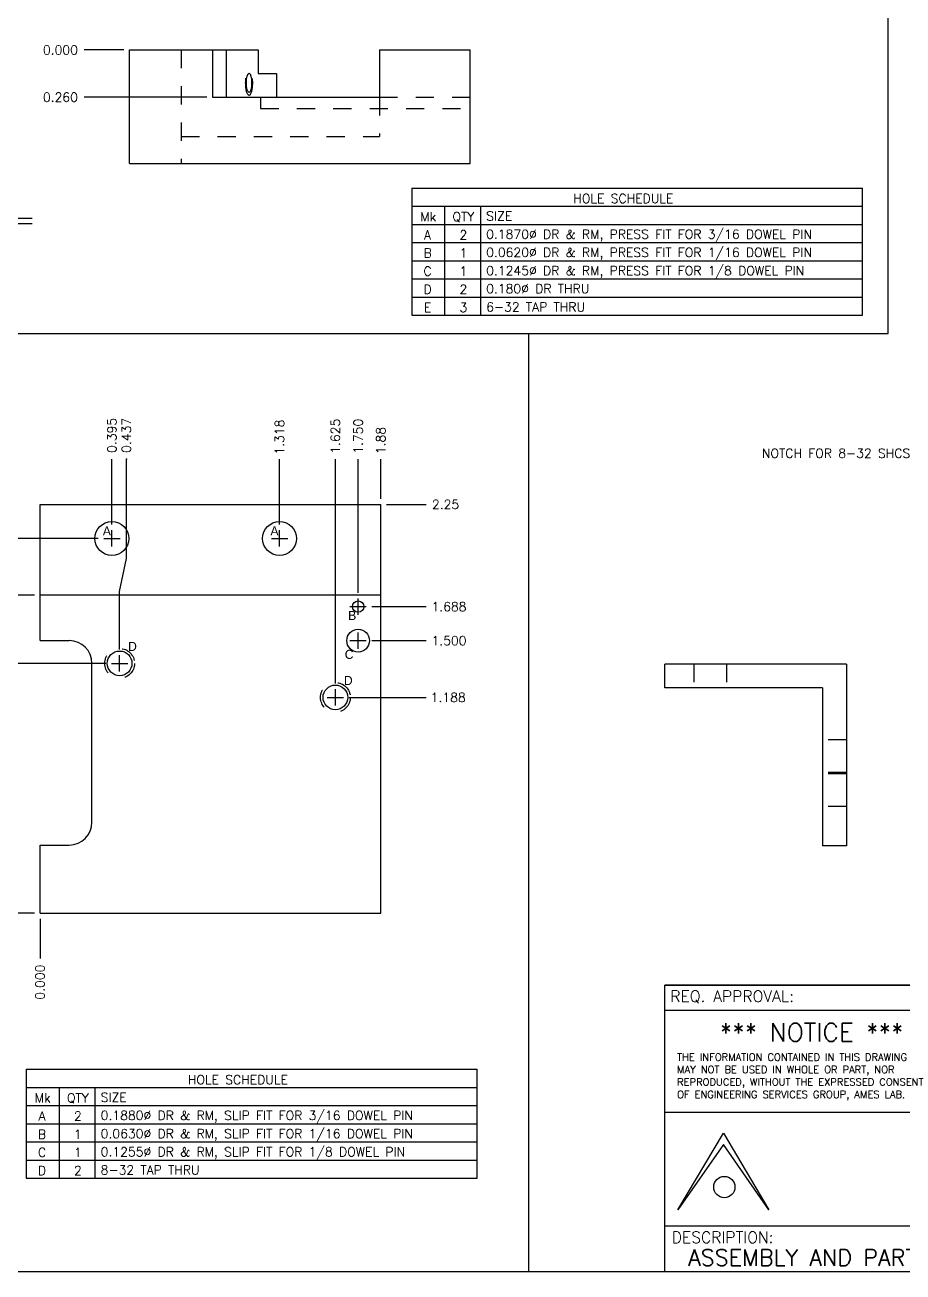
# Model space of a CAD drawing. Extents: x 0 to 22, y 0 to 17.6.
# Drawn here: x 8.39 to 13.22, y 0 to 6.86 of the extents above; entities that cross this region are included whole.
import ezdxf
from ezdxf.enums import TextEntityAlignment as Align

# ---------------------------------------------------------------- set-up
doc = ezdxf.new("R2010")
doc.units = 0
doc.header["$LTSCALE"] = 0.5
doc.header["$MEASUREMENT"] = 0
doc.linetypes.add('HIDDEN2', pattern=[0.1875, 0.125, -0.0625])
doc.layers.get('0').update_dxf_attribs({"linetype": 'CONTINUOUS'})
doc.layers.get('DEFPOINTS').update_dxf_attribs({"linetype": 'CONTINUOUS'})
for name, color, linetype in [('BORDER', 5, 'CONTINUOUS'), ('CASING', 193, 'CONTINUOUS'), ('DIM', 1, 'CONTINUOUS'), ('NFHIDDEN', 6, 'HIDDEN2'), ('OBJECT', 3, 'CONTINUOUS'), ('TEXT', 1, 'CONTINUOUS')]:
    doc.layers.add(name, color=color, linetype=linetype)
doc.styles.add('ADESK_C$1$ADESK_C$0$ADESK1', font='romans')
doc.styles.add('ADESK_C$1$ADESK_C$0$SIZE', font='romand')
doc.styles.add('BORDERTEXTM', font='romans', dxfattribs={"height": 0.125})
doc.styles.add('ROMANS', font='romans')
doc.styles.add('SIMPLEX', font='SIMPLEX')
doc.styles.add('TITLE', font='italic')
doc.dimstyles.new('ESGMECH', dxfattribs={"dimtxt": 0.1, "dimasz": 0.18, "dimexe": 0.18, "dimexo": 0.0625, "dimgap": 0.06, "dimtad": 0, "dimtih": 1, "dimtoh": 1, "dimdec": 3, "dimzin": 0, "dimdsep": 46, "dimtxsty": 'SIMPLEX', "dimcen": 0.09, "dimclrd": 1, "dimclre": 1, "dimclrt": 1, "dimadec": 0, "dimazin": 0, "dimtfac": 1, "dimtdec": 4, "dimtofl": 0, "dimtmove": 0, "dimatfit": 3, "dimfxl": 1, "dimtolj": 1, "dimtzin": 0, "dimarcsym": 0})
doc.dimstyles.new('ESGMECH$4', dxfattribs={"dimtxt": 0.1, "dimasz": 0.18, "dimexe": 0.18, "dimexo": 0.0625, "dimgap": 0.06, "dimtad": 0, "dimtih": 1, "dimtoh": 1, "dimdec": 3, "dimzin": 0, "dimdsep": 46, "dimtxsty": 'SIMPLEX', "dimcen": 0.09, "dimclrd": 1, "dimclre": 1, "dimclrt": 1, "dimadec": 0, "dimazin": 0, "dimtfac": 1, "dimtdec": 4, "dimtofl": 0, "dimtmove": 0, "dimatfit": 0, "dimfxl": 1, "dimtolj": 1, "dimtzin": 0, "dimarcsym": 0})

# ---------------------------------------------------------------- blocks, each defined once
blk = doc.blocks.new('P-TITLE')
at = {"layer": 'OBJECT'}
for p, q in [((-1.562, -0.638), (-1.062, -0.638)), ((-1.113, -0.8), (1.387, -0.8)), ((1.387, -0.862), (-1.188, -0.862))]:
    blk.add_line(p, q, dxfattribs=at)
blk.add_circle((-1.312, -0.638), 0.25, dxfattribs=at)
at = {"layer": 'OBJECT', "style": 'ROMANS'}
for tag, p in [('NO.', (-1.312, -0.538)), ('PAGE', (-1.312, -0.738))]:
    blk.add_attdef(tag, text='', height=0.12, dxfattribs=at).set_placement(p, align=Align.MIDDLE)
for tag, p, height in [('DESCRIPTION', (-0.988, -0.712), 0.15), ('MATERIAL', (-0.325, -1.188), 0.1), ('#_REQUIRED', (-0.6, -1.438), 0.1), ('SCALE', (-0.525, -1.688), 0.1)]:
    blk.add_attdef(tag, p, '', height=height, dxfattribs=at)
at = {"layer": 'OBJECT', "style": 'ROMANS', "flags": 2}
for tag, p in [('MATERIAL:', (-1.163, -1.188)), ('REQD:', (-1.163, -1.438)), ('SCALE:', (-1.163, -1.688))]:
    blk.add_attdef(tag, p, '', height=0.1, dxfattribs=at)
blk = doc.blocks.new('*D75')
at = {"color": 1, "linetype": 'ByBlock', "transparency": 16777216}
blk.add_line((16.5903, 12.1659), (16.5903, 11.9472), dxfattribs=at)
at = {"layer": 'DEFPOINTS', "color": 0, "linetype": 'ByBlock', "transparency": 16777216}
for p in [(16.5903, 12.1972), (16.5903, 12.1972), (16.5903, 11.9472)]:
    blk.add_point(p, dxfattribs=at)
at = {"color": 1, "linetype": 'ByBlock', "transparency": 16777216, "insert": (16.5903, 11.8172), "char_height": 0.05, "attachment_point": 5, "rotation": 90, "style": 'SIMPLEX'}
blk.add_mtext('\\A1;0.000', dxfattribs=at)
blk = doc.blocks.new('*D76')
at = {"color": 1, "linetype": 'ByBlock', "transparency": 16777216}
blk.add_line((16.5591, 12.1972), (16.3403, 12.1972), dxfattribs=at)
at = {"layer": 'DEFPOINTS', "color": 0, "linetype": 'ByBlock', "transparency": 16777216}
for p in [(16.3403, 12.1972), (16.5903, 12.1972), (16.5903, 12.1972)]:
    blk.add_point(p, dxfattribs=at)
at = {"color": 1, "linetype": 'ByBlock', "transparency": 16777216, "insert": (16.2103, 12.1972), "char_height": 0.05, "attachment_point": 5, "style": 'SIMPLEX'}
blk.add_mtext('\\A1;0.000', dxfattribs=at)
blk = doc.blocks.new('*D77')
at = {"color": 1, "linetype": 'ByBlock', "transparency": 16777216}
blk.add_line((16.5591, 13.9472), (16.3403, 13.9472), dxfattribs=at)
at = {"layer": 'DEFPOINTS', "color": 0, "linetype": 'ByBlock', "transparency": 16777216}
for p in [(16.3403, 13.9472), (16.5903, 13.9472), (16.5903, 12.1972)]:
    blk.add_point(p, dxfattribs=at)
at = {"color": 1, "linetype": 'ByBlock', "transparency": 16777216, "insert": (16.2151, 13.9472), "char_height": 0.05, "attachment_point": 5, "style": 'SIMPLEX'}
blk.add_mtext('\\A1;1.750', dxfattribs=at)
blk = doc.blocks.new('*D78')
at = {"color": 1, "linetype": 'ByBlock', "transparency": 16777216}
blk.add_line((16.9853, 14.3359), (16.9853, 14.6972), dxfattribs=at)
at = {"layer": 'DEFPOINTS', "color": 0, "linetype": 'ByBlock', "transparency": 16777216}
for p in [(16.9853, 14.6972), (16.9853, 14.3047), (16.5903, 12.1972)]:
    blk.add_point(p, dxfattribs=at)
at = {"color": 1, "linetype": 'ByBlock', "transparency": 16777216, "insert": (16.9853, 14.8272), "char_height": 0.05, "attachment_point": 5, "rotation": 90, "style": 'SIMPLEX'}
blk.add_mtext('\\A1;0.395', dxfattribs=at)
blk = doc.blocks.new('*D79')
at = {"color": 1, "linetype": 'ByBlock', "transparency": 16777216}
blk.add_line((16.9091, 14.2597), (16.3403, 14.2597), dxfattribs=at)
at = {"layer": 'DEFPOINTS', "color": 0, "linetype": 'ByBlock', "transparency": 16777216}
for p in [(16.3403, 14.2597), (16.9403, 14.2597), (16.5903, 12.1972)]:
    blk.add_point(p, dxfattribs=at)
at = {"color": 1, "linetype": 'ByBlock', "transparency": 16777216, "insert": (16.2103, 14.2597), "char_height": 0.05, "attachment_point": 5, "style": 'SIMPLEX'}
blk.add_mtext('\\A1;2.063', dxfattribs=at)
blk = doc.blocks.new('*D80')
at = {"color": 1, "linetype": 'ByBlock', "transparency": 16777216}
blk.add_line((16.9516, 13.5722), (16.3403, 13.5722), dxfattribs=at)
at = {"layer": 'DEFPOINTS', "color": 0, "linetype": 'ByBlock', "transparency": 16777216}
for p in [(16.3403, 13.5722), (16.9828, 13.5722), (16.5903, 12.1972)]:
    blk.add_point(p, dxfattribs=at)
at = {"color": 1, "linetype": 'ByBlock', "transparency": 16777216, "insert": (16.2151, 13.5722), "char_height": 0.05, "attachment_point": 5, "style": 'SIMPLEX'}
blk.add_mtext('\\A1;1.375', dxfattribs=at)
blk = doc.blocks.new('*D81')
at = {"color": 1, "linetype": 'ByBlock', "transparency": 16777216}
blk.add_line((18.2916, 13.3847), (18.7153, 13.3847), dxfattribs=at)
at = {"layer": 'DEFPOINTS', "color": 0, "linetype": 'ByBlock', "transparency": 16777216}
for p in [(18.2603, 13.3847), (18.7153, 13.3847), (16.5903, 12.1972)]:
    blk.add_point(p, dxfattribs=at)
at = {"color": 1, "linetype": 'ByBlock', "transparency": 16777216, "insert": (18.8358, 13.3847), "char_height": 0.05, "attachment_point": 5, "style": 'SIMPLEX'}
blk.add_mtext('\\A1;1.188', dxfattribs=at)
blk = doc.blocks.new('*D82')
at = {"color": 1, "linetype": 'ByBlock', "transparency": 16777216}
blk.add_line((18.4166, 13.6972), (18.7153, 13.6972), dxfattribs=at)
at = {"layer": 'DEFPOINTS', "color": 0, "linetype": 'ByBlock', "transparency": 16777216}
for p in [(18.3853, 13.6972), (18.7153, 13.6972), (16.5903, 12.1972)]:
    blk.add_point(p, dxfattribs=at)
at = {"color": 1, "linetype": 'ByBlock', "transparency": 16777216, "insert": (18.8405, 13.6972), "char_height": 0.05, "attachment_point": 5, "style": 'SIMPLEX'}
blk.add_mtext('\\A1;1.500', dxfattribs=at)
blk = doc.blocks.new('*D83')
at = {"color": 1, "linetype": 'ByBlock', "transparency": 16777216}
blk.add_line((18.4166, 13.8847), (18.7153, 13.8847), dxfattribs=at)
at = {"layer": 'DEFPOINTS', "color": 0, "linetype": 'ByBlock', "transparency": 16777216}
for p in [(18.3853, 13.8847), (18.7153, 13.8847), (16.5903, 12.1972)]:
    blk.add_point(p, dxfattribs=at)
at = {"color": 1, "linetype": 'ByBlock', "transparency": 16777216, "insert": (18.8405, 13.8847), "char_height": 0.05, "attachment_point": 5, "style": 'SIMPLEX'}
blk.add_mtext('\\A1;1.688', dxfattribs=at)
blk = doc.blocks.new('*D84')
at = {"color": 1, "linetype": 'ByBlock', "transparency": 16777216}
blk.add_line((17.9078, 14.3359), (17.9078, 14.6972), dxfattribs=at)
at = {"layer": 'DEFPOINTS', "color": 0, "linetype": 'ByBlock', "transparency": 16777216}
for p in [(17.9078, 14.6972), (17.9078, 14.3047), (16.5903, 12.1972)]:
    blk.add_point(p, dxfattribs=at)
at = {"color": 1, "linetype": 'ByBlock', "transparency": 16777216, "insert": (17.9078, 14.8177), "char_height": 0.05, "attachment_point": 5, "rotation": 90, "style": 'SIMPLEX'}
blk.add_mtext('\\A1;1.318', dxfattribs=at)
blk = doc.blocks.new('*D85')
at = {"color": 1, "linetype": 'ByBlock', "transparency": 16777216}
blk.add_line((18.3403, 13.9609), (18.3403, 14.6972), dxfattribs=at)
at = {"layer": 'DEFPOINTS', "color": 0, "linetype": 'ByBlock', "transparency": 16777216}
for p in [(18.3403, 14.6972), (18.3403, 13.9297), (16.5903, 12.1972)]:
    blk.add_point(p, dxfattribs=at)
at = {"color": 1, "linetype": 'ByBlock', "transparency": 16777216, "insert": (18.3403, 14.8224), "char_height": 0.05, "attachment_point": 5, "rotation": 90, "style": 'SIMPLEX'}
blk.add_mtext('\\A1;1.750', dxfattribs=at)
blk = doc.blocks.new('*D86')
at = {"color": 1, "linetype": 'ByBlock', "transparency": 16777216}
blk.add_line((18.2153, 13.4609), (18.2153, 14.6972), dxfattribs=at)
at = {"layer": 'DEFPOINTS', "color": 0, "linetype": 'ByBlock', "transparency": 16777216}
for p in [(18.2153, 14.6972), (18.2153, 13.4297), (16.5903, 12.1972)]:
    blk.add_point(p, dxfattribs=at)
at = {"color": 1, "linetype": 'ByBlock', "transparency": 16777216, "insert": (18.2153, 14.8224), "char_height": 0.05, "attachment_point": 5, "rotation": 90, "style": 'SIMPLEX'}
blk.add_mtext('\\A1;1.625', dxfattribs=at)
blk = doc.blocks.new('T-BLK')
for p, q in [((-1.758, 1.75), (-1.758, 2.875)), ((-2.816, 0.576), (-2.816, 1.75))]:
    blk.add_line(p, q)
at = {"layer": 'BORDER'}
for p, q in [((-5.863, 2.875), (-5.863, 1.75)), ((-3.187, 0.576), (0, 0.576))]:
    blk.add_line(p, q, dxfattribs=at)
at = {"layer": 'BORDER', "linetype": 'Continuous'}
blk.add_line((-1.758, 2.199), (0, 2.199), dxfattribs=at)
at = {"layer": 'BORDER', "const_width": 0.0156}
for points in [[(0, 3.151), (-9.174, 3.151)], [(-9.174, 3.151), (-9.174, 0)], [(0, 2.875), (-9.174, 2.875)], [(0, 1.75), (-9.174, 1.75)], [(-3.187, 0), (-3.187, 1.75)], [(0, 0.576), (-3.187, 0.576)], [(-9.174, 0.5), (-3.187, 0.5)]]:
    blk.add_lwpolyline(points, dxfattribs=at)
at = {"layer": 'DIM'}
for p, q in [((-2.816, 1.456), (0, 1.456)), ((-2.816, 1.163), (0, 1.163)), ((-2.816, 0.869), (0, 0.869))]:
    blk.add_line(p, q, dxfattribs=at)
for points in [[(-1.107, 0.004), (-1.107, 0.576)], [(0, 0.353), (-3.187, 0.353)]]:
    blk.add_lwpolyline(points, dxfattribs=at)
at = {"layer": 'OBJECT'}
for p, q in [((-9.029, 0.678), (-8.529, 1.521)), ((-8.529, 1.521), (-8.029, 0.678)), ((-8.529, 1.396), (-9.029, 0.678)), ((-8.029, 0.678), (-8.529, 1.396)), ((-3.776, 1.18), (-3.687, 1.18)), ((-3.776, 1.15), (-3.687, 1.15)), ((-3.687, 1.18), (-3.687, 1.15)), ((-3.85, 0.969), (-3.739, 0.88)), ((-3.831, 0.992), (-3.721, 0.904)), ((-3.917, 0.923), (-4.066, 0.923)), ((-3.968, 0.893), (-4.066, 0.834)), ((-3.968, 0.893), (-4.066, 0.893)), ((-4.066, 0.834), (-4.051, 0.808)), ((-3.917, 0.888), (-4.051, 0.808)), ((-3.917, 0.923), (-3.917, 0.888)), ((-3.443, 0.923), (-3.554, 0.923)), ((-3.473, 0.893), (-3.554, 0.893)), ((-3.473, 0.781), (-3.473, 0.893)), ((-3.443, 0.716), (-3.443, 0.923)), ((-4.066, 0.775), (-3.776, 0.775)), ((-4.066, 0.745), (-3.776, 0.745)), ((-3.64, 0.708), (-3.481, 0.708)), ((-3.64, 0.708), (-3.64, 0.678)), ((-3.554, 0.781), (-3.473, 0.781)), ((-3.554, 0.751), (-3.473, 0.751)), ((-3.473, 0.716), (-3.473, 0.751)), ((-3.64, 0.678), (-3.481, 0.678))]:
    blk.add_line(p, q, dxfattribs=at)
at = {"layer": 'OBJECT', "const_width": 0.0156}
for points in [[(-5.866, 2.875), (-5.866, 3.151)], [(-3.139, 2.875), (-3.139, 3.151)]]:
    blk.add_lwpolyline(points, dxfattribs=at)
at = {"layer": 'OBJECT'}
blk.add_circle((-8.518, 0.928), 0.117, dxfattribs=at)
for centre, radius, start, end in [((-3.776, 1.061), 0.119, 90, 231.3801), ((-3.776, 1.061), 0.0887, 90, 231.3801), ((-4.066, 0.834), 0.0887, 90, 270), ((-4.066, 0.834), 0.0587, 90, 270), ((-3.776, 0.834), 0.0887, 270, 51.3801), ((-3.776, 0.834), 0.0587, 270, 51.3801), ((-3.554, 0.837), 0.086, 90, 270), ((-3.554, 0.837), 0.056, 90, 270), ((-3.481, 0.716), 0.00793, 270, 0), ((-3.481, 0.716), 0.0379, 270, 0)]:
    blk.add_arc(centre, radius, start, end, dxfattribs=at)
at = {"layer": 'DIM', "style": 'ADESK_C$1$ADESK_C$0$ADESK1'}
for s, p in [('TOLERANCES', (-0.842, 2.759)), ('DIMENSIONS ARE IN INCHES', (-0.865, 2.068)), ('UNLESS OTHERWISE SPECIFIED', (-0.865, 1.963)), ('DO NOT SCALE DRAWING', (-0.865, 1.793))]:
    blk.add_text(s, height=0.065, dxfattribs=at).set_placement(p, align=Align.CENTER)
for s, p in [('DECIMALS', (-1.527, 2.59)), ('ANGULAR', (-0.663, 2.59)), ('.XX  %%P .01', (-1.527, 2.485)), ('  %%P 0.5%%D', (-0.663, 2.485)), ('.XXX %%P .005', (-1.527, 2.38)), ('FRACTIONS: %%P 1/16', (-1.527, 2.278))]:
    blk.add_text(s, height=0.065, dxfattribs=at).set_placement(p)
at = {"layer": 'OBJECT', "linetype": 'Continuous', "style": 'SIMPLEX'}
for tag, p in [('TITLE_LINE_ONE', (-4.681, 2.625)), ('TITLE_LINE_TWO', (-4.693, 2.377)), ('JO/WO/DAYSHEET', (-4.544, 2.068)), ('REQUESTOR', (-4.54, 1.85)), ('FILE_NUMBER', (-3.102, 0.102)), ('SHEET', (-1.028, 0.106))]:
    blk.add_attdef(tag, p, '', height=0.13, dxfattribs=at)
at = {"layer": 'OBJECT', "flags": 2}
for tag, p, height, style in [('TOP_LINE_LOGO', (-7.927, 1.339), 0.17, 'TITLE'), ('FIRST_LOGO_LINE', (-7.92, 1.113), 0.1, 'SIMPLEX'), ('SECOND_LOGO_LINE', (-7.92, 0.956), 0.085, 'SIMPLEX'), ('BOTTOM_LINE_LOGO', (-7.922, 0.718), 0.125, 'TITLE')]:
    blk.add_attdef(tag, p, '', height=height, dxfattribs=dict(at, style=style))
at = {"layer": 'OBJECT', "linetype": 'Continuous', "style": 'ADESK_C$1$ADESK_C$0$SIZE'}
blk.add_attdef('D', text='', height=0.25, dxfattribs=at).set_placement((-2.998, 0.896), align=Align.CENTER)
at = {"layer": 'OBJECT', "style": 'SIMPLEX'}
blk.add_attdef('DESCRIPTION', (-8.917, 0.062), '', height=0.18, dxfattribs=at)
at = {"layer": 'TEXT', "style": 'BORDERTEXTM'}
for s, p in [('REQ. APPROVAL:', (-9.112, 2.966)), ('TO SHOP:', (-5.803, 2.966)), ('AS BUILT:', (-3.077, 2.971)), ('JOB NAME:', (-5.777, 2.625)), ('JOB ORDER:', (-5.773, 2.062)), ('REQUESTOR:', (-5.785, 1.844)), ('DRAWN BY:', (-2.753, 1.528)), ('CHECKED BY:', (-2.753, 1.227)), ('DATE:', (-2.753, 0.928)), ('SCALE:', (-2.752, 0.645)), ('DESCRIPTION:', (-9.096, 0.312))]:
    blk.add_text(s, height=0.125, dxfattribs=at).set_placement(p)
at = {"layer": 'TEXT', "linetype": 'Continuous', "style": 'SIMPLEX'}
blk.add_text('*** NOTICE ***', height=0.2, dxfattribs=at).set_placement((-7.557, 2.532), align=Align.CENTER)
for s, p in [('THE INFORMATION CONTAINED IN THIS DRAWING', (-9.038, 2.319)), ('MAY NOT BE USED IN WHOLE OR PART, NOR', (-9.038, 2.182)), ('REPRODUCED, WITHOUT THE EXPRESSED CONSENT', (-9.038, 2.045)), ('OF ENGINEERING SERVICES GROUP, AMES LAB.', (-9.038, 1.908))]:
    blk.add_text(s, height=0.08, dxfattribs=at).set_placement(p)
at = {"layer": 'TEXT', "style": 'ADESK_C$1$ADESK_C$0$ADESK1', "width": 0.75}
blk.add_text('SIZE', height=0.1, dxfattribs=at).set_placement((-3.118, 1.335))
at = {"layer": 'TEXT', "style": 'BORDERTEXTM'}
for s, p in [('FILE NUMBER', (-2.495, 0.463)), ('SHEET', (-0.744, 0.463))]:
    blk.add_text(s, height=0.125, dxfattribs=at).set_placement(p, align=Align.MIDDLE)
at = {"layer": 'TEXT', "linetype": 'Continuous', "style": 'SIMPLEX'}
for tag, p, height in [('DRAWN_BY', (-1.639, 1.533), 0.12), ('DD_MON_YYYY', (-2.175, 0.927), 0.13), ('SCALE', (-2.036, 0.644), 0.13)]:
    blk.add_attdef(tag, p, '', height=height, dxfattribs=at)
blk = doc.blocks.new('*D113')
at = {"color": 1, "linetype": 'ByBlock', "transparency": 16777216}
for p, q in [((14.026, 4.7395), (14.026, 4.8295)), ((13.981, 4.7845), (14.071, 4.7845)), ((13.8954, 4.6606), (13.7218, 4.496)), ((13.7218, 4.496), (13.6318, 4.496))]:
    blk.add_line(p, q, dxfattribs=at)
blk.add_solid([(13.885, 4.6715), (13.9057, 4.6497), (13.9607, 4.7226)], dxfattribs=at)
at = {"layer": 'DEFPOINTS', "color": 0, "linetype": 'ByBlock', "transparency": 16777216}
for p in [(14.026, 4.7845), (13.9607, 4.7226)]:
    blk.add_point(p, dxfattribs=at)
at = {"color": 1, "linetype": 'ByBlock', "transparency": 16777216, "insert": (12.9899, 4.496), "char_height": 0.05, "attachment_point": 5, "style": 'SIMPLEX'}
blk.add_mtext('\\A1;{NOTCH FOR 8-32 SHCS, 2PLCS}', dxfattribs=at)
blk = doc.blocks.new('*D130')
at = {"color": 1, "linetype": 'ByBlock', "transparency": 16777216}
blk.add_line((8.9364, 6.7237), (8.7177, 6.7237), dxfattribs=at)
at = {"layer": 'DEFPOINTS', "color": 0, "linetype": 'ByBlock', "transparency": 16777216}
for p in [(8.7177, 6.7237), (8.9677, 6.7237), (8.9677, 6.7237)]:
    blk.add_point(p, dxfattribs=at)
at = {"color": 1, "linetype": 'ByBlock', "transparency": 16777216, "insert": (8.5877, 6.7237), "char_height": 0.05, "attachment_point": 5, "style": 'SIMPLEX'}
blk.add_mtext('\\A1;0.000', dxfattribs=at)
blk = doc.blocks.new('*D131')
at = {"color": 1, "linetype": 'ByBlock', "transparency": 16777216}
blk.add_line((9.3933, 6.4637), (8.7177, 6.4637), dxfattribs=at)
at = {"layer": 'DEFPOINTS', "color": 0, "linetype": 'ByBlock', "transparency": 16777216}
for p in [(8.9677, 6.7237), (8.7177, 6.4637), (9.4245, 6.4637)]:
    blk.add_point(p, dxfattribs=at)
at = {"color": 1, "linetype": 'ByBlock', "transparency": 16777216, "insert": (8.5877, 6.4637), "char_height": 0.05, "attachment_point": 5, "style": 'SIMPLEX'}
blk.add_mtext('\\A1;0.260', dxfattribs=at)
blk = doc.blocks.new('*D138')
at = {"color": 1, "linetype": 'ByBlock', "transparency": 16777216}
blk.add_line((10.3509, 4.2532), (10.3509, 4.472), dxfattribs=at)
at = {"layer": 'DEFPOINTS', "color": 0, "linetype": 'ByBlock', "transparency": 16777216}
for p in [(10.3509, 4.472), (10.3509, 4.222), (8.4759, 1.972)]:
    blk.add_point(p, dxfattribs=at)
at = {"color": 1, "linetype": 'ByBlock', "transparency": 16777216, "insert": (10.3509, 4.5734), "char_height": 0.05, "attachment_point": 5, "rotation": 90, "style": 'SIMPLEX'}
blk.add_mtext('\\A1;{1.88}', dxfattribs=at)
blk = doc.blocks.new('*D139')
at = {"color": 1, "linetype": 'ByBlock', "transparency": 16777216}
blk.add_line((10.3822, 4.222), (10.6009, 4.222), dxfattribs=at)
at = {"layer": 'DEFPOINTS', "color": 0, "linetype": 'ByBlock', "transparency": 16777216}
for p in [(10.3509, 4.222), (10.6009, 4.222), (8.4759, 1.972)]:
    blk.add_point(p, dxfattribs=at)
at = {"color": 1, "linetype": 'ByBlock', "transparency": 16777216, "insert": (10.7071, 4.222), "char_height": 0.05, "attachment_point": 5, "style": 'SIMPLEX'}
blk.add_mtext('\\A1;{2.25}', dxfattribs=at)

msp = doc.modelspace()

# ---------------------------------------------------------------- linework, layer by layer
at = {"layer": 'BORDER'}
for p, q in [((13.1433, 5.1622), (13.1433, 10.5)), ((3.351, 5.1622), (13.1433, 5.1622)), ((11.1628, 5.1622), (11.1628, 0)), ((0, 0), (16.5, 0))]:
    msp.add_line(p, q, dxfattribs=at)
at = {"layer": 'CASING', "color": 3}
for p, q in [((8.9677, 6.7237), (9.6757, 6.7237)), ((8.9677, 6.0987), (8.9677, 6.7237)), ((9.4245, 6.7237), (9.4245, 6.4637)), ((9.4999, 6.7237), (9.4999, 6.4637)), ((9.6757, 6.7237), (9.6757, 6.5937)), ((10.3427, 6.7237), (10.3427, 6.4637)), ((10.3427, 6.7237), (10.8427, 6.7237)), ((10.8427, 6.0987), (10.8427, 6.7237)), ((9.6757, 6.5937), (9.7762, 6.5937)), ((9.7762, 6.5937), (9.7762, 6.4637)), ((9.4245, 6.4637), (10.3427, 6.4637)), ((8.9677, 6.0987), (10.8427, 6.0987)), ((8.4759, 4.222), (10.3509, 4.222)), ((8.4759, 3.472), (8.4759, 4.222)), ((10.3509, 1.972), (10.3509, 4.222)), ((10.3509, 3.722), (8.4759, 3.722)), ((8.7609, 2.472), (8.7609, 3.347)), ((12.9127, 3.3429), (11.9127, 3.3429)), ((11.9127, 3.2119), (11.9127, 3.3429)), ((12.9127, 3.3429), (12.9127, 2.3429)), ((12.7817, 3.2119), (11.9127, 3.2119)), ((12.7817, 3.2119), (12.7817, 2.3429)), ((8.4759, 1.972), (8.4759, 2.347)), ((12.9127, 2.3429), (12.7817, 2.3429)), ((8.4759, 1.972), (10.3509, 1.972))]:
    msp.add_line(p, q, dxfattribs=at)
for centre, radius in [((8.8709, 4.0345), 0.0935), ((9.7934, 4.0345), 0.0935), ((10.2259, 3.6595), 0.0312), ((10.2259, 3.472), 0.0625), ((8.9134, 3.347), 0.068), ((10.1009, 3.1595), 0.068)]:
    msp.add_circle(centre, radius, dxfattribs=at)
for centre, start, end in [((8.6359, 3.347), 0, 90), ((8.6359, 2.472), 270, 0)]:
    msp.add_arc(centre, 0.125, start, end, dxfattribs=at)
msp.add_ellipse((9.6255, 6.5427), major_axis=(0, -0.0533), ratio=0.267949, dxfattribs=at)
at = {"layer": 'DEFPOINTS', "color": 0, "linetype": 'ByBlock'}
for p in [(8.9134, 3.392), (8.4759, 1.972)]:
    msp.add_point(p, dxfattribs=at)
at = {"layer": 'DIM', "linetype": 'ByBlock'}
for p, q in [((8.9509, 3.9234), (8.9509, 4.472)), ((8.9134, 3.7434), (8.9509, 3.9234)), ((8.9134, 3.4232), (8.9134, 3.7434))]:
    msp.add_line(p, q, dxfattribs=at)
at = {"layer": 'DIM', "color": 1, "linetype": 'Continuous'}
for p, q in [((8.8709, 3.9895), (8.8709, 4.0795)), ((9.7934, 3.9895), (9.7934, 4.0795)), ((8.8259, 4.0345), (8.9159, 4.0345)), ((9.7484, 4.0345), (9.8384, 4.0345)), ((10.1809, 3.6595), (10.2709, 3.6595)), ((10.2259, 3.6145), (10.2259, 3.7045)), ((10.2259, 3.427), (10.2259, 3.517)), ((10.1809, 3.472), (10.2709, 3.472)), ((8.9134, 3.302), (8.9134, 3.392)), ((8.8684, 3.347), (8.9584, 3.347)), ((10.0559, 3.1595), (10.1459, 3.1595)), ((10.1009, 3.1145), (10.1009, 3.2045))]:
    msp.add_line(p, q, dxfattribs=at)
at = {"layer": 'DIM', "linetype": 'ByBlock'}
msp.add_point((8.9509, 4.472), dxfattribs=at)
at = {"layer": 'NFHIDDEN'}
for p, q in [((9.2527, 6.7237), (9.2527, 6.0987)), ((9.6894, 6.4637), (9.6894, 6.4007)), ((10.3427, 6.4637), (10.3427, 6.2477)), ((10.3427, 6.4637), (10.8427, 6.4637)), ((9.6894, 6.4007), (10.8427, 6.4007)), ((9.2527, 6.2477), (10.3427, 6.2477)), ((12.0727, 3.3429), (12.0727, 3.2119)), ((12.2527, 3.3429), (12.2527, 3.2119)), ((12.9127, 2.9269), (12.7817, 2.9269)), ((12.9127, 2.7469), (12.7817, 2.7469)), ((12.9127, 2.7394), (12.7817, 2.7394)), ((12.9127, 2.5594), (12.7817, 2.5594))]:
    msp.add_line(p, q, dxfattribs=at)
for centre in [(8.9134, 3.347), (10.1009, 3.1595)]:
    msp.add_circle(centre, 0.082, dxfattribs=at)
at = {"layer": 'NFHIDDEN', "color": 6}
msp.add_ellipse((9.6255, 6.5427), major_axis=(0, -0.069), ratio=0.267949, dxfattribs=at)
at = {"layer": 'OBJECT'}
for p, q in [((10.5212, 5.9638), (13.0019, 5.9638)), ((10.5212, 5.9638), (10.5212, 5.7638)), ((13.0019, 5.7638), (13.0019, 5.9638)), ((10.5212, 5.8638), (13.0019, 5.8638)), ((10.7031, 5.7638), (10.7031, 5.8638)), ((10.9003, 5.7638), (10.9003, 5.8638)), ((10.5212, 5.7638), (13.0019, 5.7638)), ((10.5212, 5.7638), (10.5212, 5.6638)), ((10.7031, 5.6638), (10.7031, 5.7638)), ((10.9003, 5.6638), (10.9003, 5.7638)), ((13.0018, 5.6638), (13.0018, 5.7638)), ((10.5212, 5.6638), (13.0018, 5.6638)), ((10.5212, 5.6638), (10.5212, 5.5638)), ((10.7031, 5.5638), (10.7031, 5.6638)), ((10.9003, 5.5638), (10.9003, 5.6638)), ((13.0018, 5.5638), (13.0018, 5.6638)), ((10.5212, 5.5638), (13.0018, 5.5638)), ((10.5212, 5.5638), (10.5212, 5.4638)), ((10.7031, 5.4638), (10.7031, 5.5638)), ((10.9003, 5.4638), (10.9003, 5.5638)), ((13.0018, 5.4638), (13.0018, 5.5638)), ((10.5212, 5.4638), (13.0018, 5.4638)), ((10.5212, 5.4638), (10.5212, 5.3638)), ((10.7031, 5.3638), (10.7031, 5.4638)), ((10.9003, 5.3638), (10.9003, 5.4638)), ((13.0018, 5.3638), (13.0018, 5.4638)), ((10.5212, 5.3638), (13.0018, 5.3638)), ((10.5212, 5.3638), (10.5212, 5.2638)), ((10.7031, 5.2638), (10.7031, 5.3638)), ((10.9003, 5.2638), (10.9003, 5.3638)), ((13.0018, 5.2638), (13.0018, 5.3638)), ((10.5212, 5.2638), (13.0018, 5.2638)), ((8.4759, 3.472), (8.6359, 3.472)), ((8.4759, 2.347), (8.6359, 2.347)), ((8.4, 1.1127), (10.8807, 1.1127)), ((8.4, 1.1127), (8.4, 0.9127)), ((10.8807, 0.9127), (10.8807, 1.1127)), ((8.4, 1.0127), (10.8807, 1.0127)), ((8.5819, 0.9127), (8.5819, 1.0127)), ((8.7791, 0.9127), (8.7791, 1.0127)), ((8.4, 0.9127), (10.8807, 0.9127)), ((8.4, 0.9127), (8.4, 0.8127)), ((8.5819, 0.8127), (8.5819, 0.9127)), ((8.7791, 0.8127), (8.7791, 0.9127)), ((10.8806, 0.8127), (10.8806, 0.9127)), ((8.4, 0.8127), (10.8806, 0.8127)), ((8.4, 0.8127), (8.4, 0.7127)), ((8.5819, 0.7127), (8.5819, 0.8127)), ((8.7791, 0.7127), (8.7791, 0.8127)), ((10.8806, 0.7127), (10.8806, 0.8127)), ((8.4, 0.7127), (10.8806, 0.7127)), ((8.4, 0.7127), (8.4, 0.6127)), ((8.5819, 0.6127), (8.5819, 0.7127)), ((8.7791, 0.6127), (8.7791, 0.7127)), ((10.8806, 0.6127), (10.8806, 0.7127)), ((8.4, 0.6127), (10.8806, 0.6127)), ((8.4, 0.6127), (8.4, 0.5127)), ((8.5819, 0.5127), (8.5819, 0.6127)), ((8.7791, 0.5127), (8.7791, 0.6127)), ((10.8806, 0.5127), (10.8806, 0.6127)), ((8.4, 0.5127), (10.8806, 0.5127))]:
    msp.add_line(p, q, dxfattribs=at)

# ---------------------------------------------------------------- block references
at = {"layer": 'BORDER'}
ref = msp.add_blockref('T-BLK', (16.5, 0), dxfattribs=dict(at, xscale=0.5, yscale=0.5, zscale=0.5))
ref.add_attrib('DESCRIPTION', 'ASSEMBLY AND PART DETAIL', (12.0416, 0.0311), dxfattribs={"layer": 'OBJECT', "height": 0.09, "style": 'SIMPLEX'})
ref.add_attrib('DRAWN_BY', 'M HARPER', (15.6803, 0.7666), dxfattribs={"layer": 'TEXT', "linetype": 'Continuous', "height": 0.06, "style": 'SIMPLEX'})
ref.add_attrib('FILE_NUMBER', '103230944', (14.949, 0.0508), dxfattribs={"layer": 'OBJECT', "linetype": 'Continuous', "height": 0.065, "style": 'SIMPLEX'})
ref.add_attrib('JO/WO/DAYSHEET', 'L00968', (14.2282, 1.0342), dxfattribs={"layer": 'OBJECT', "linetype": 'Continuous', "height": 0.065, "style": 'SIMPLEX'})
ref.add_attrib('REQUESTOR', 'ISU FOUNDATION', (14.2299, 0.925), dxfattribs={"layer": 'OBJECT', "linetype": 'Continuous', "height": 0.065, "style": 'SIMPLEX'})
ref.add_attrib('TITLE_LINE_ONE', 'ABC COMPUTER', (14.1593, 1.3125), dxfattribs={"layer": 'OBJECT', "linetype": 'Continuous', "height": 0.065, "style": 'SIMPLEX'})
ref.add_attrib('TITLE_LINE_TWO', 'CARD READER', (14.1537, 1.1887), dxfattribs={"layer": 'OBJECT', "linetype": 'Continuous', "height": 0.065, "style": 'SIMPLEX'})
ref.add_attrib('DD_MON_YYYY', '7 JAN 1997', (15.4123, 0.4635), dxfattribs={"layer": 'TEXT', "linetype": 'Continuous', "height": 0.065, "style": 'SIMPLEX'})
ref.add_attrib('D', 'D', dxfattribs={"layer": 'OBJECT', "linetype": 'Continuous', "height": 0.125, "style": 'ADESK_C$1$ADESK_C$0$SIZE'}).set_placement((15.001, 0.4482), align=Align.CENTER)
ref.add_attrib('SHEET', '47', (15.9862, 0.053), dxfattribs={"layer": 'OBJECT', "linetype": 'Continuous', "height": 0.065, "style": 'SIMPLEX'})
ref.add_attrib('SCALE', 'DOUBLE SIZE', (15.482, 0.3222), dxfattribs={"layer": 'TEXT', "linetype": 'Continuous', "height": 0.065, "style": 'SIMPLEX'})
at = {"layer": 'DIM'}
ref = msp.add_blockref('P-TITLE', (7.7385, 6.1974), dxfattribs=dict(at, xscale=0.5, yscale=0.5, zscale=0.5))
ref.add_attrib('SCALE', '2X', (7.476, 5.3537), dxfattribs={"layer": 'OBJECT', "height": 0.05, "style": 'ROMANS'})
ref.add_attrib('#_REQUIRED', '1', (7.4385, 5.4784), dxfattribs={"layer": 'OBJECT', "height": 0.05, "style": 'ROMANS'})
ref.add_attrib('MATERIAL', 'ALUM, 5/8 PLATE', (7.576, 5.6037), dxfattribs={"layer": 'OBJECT', "height": 0.05, "style": 'ROMANS'})
ref.add_attrib('NO.', '34', dxfattribs={"layer": 'OBJECT', "height": 0.06, "style": 'ROMANS'}).set_placement((7.0822, 5.9287), align=Align.MIDDLE)
ref.add_attrib('DESCRIPTION', 'RATCHET CASING', (7.2447, 5.8412), dxfattribs={"layer": 'OBJECT', "height": 0.075, "style": 'ROMANS'})
ref.add_attrib('PAGE', '.44', dxfattribs={"layer": 'OBJECT', "height": 0.06, "style": 'ROMANS'}).set_placement((7.0822, 5.8287), align=Align.MIDDLE)

# ---------------------------------------------------------------- texts
for s, p in [('A', (8.8209, 4.0511)), ('A', (9.7434, 4.0511)), ('B', (10.171, 3.5857)), ('D', (8.9599, 3.4154)), ('C', (10.1521, 3.3715)), ('D', (10.1474, 3.2279))]:
    msp.add_text(s, height=0.05, dxfattribs=at).set_placement(p)
at = {"layer": 'DIM', "linetype": 'ByBlock', "insert": (8.9509, 4.602), "char_height": 0.05, "attachment_point": 5, "rotation": 90, "style": 'SIMPLEX'}
msp.add_mtext('\\A1;0.437', dxfattribs=at)
at = {"layer": 'OBJECT', "style": 'SIMPLEX'}
for s, p in [('HOLE SCHEDULE', (11.6853, 5.8811)), ('Mk', (10.6117, 5.7813)), ('QTY', (10.805, 5.7811)), ('A', (10.6078, 5.6811)), ('2', (10.805, 5.6811)), ('B', (10.6078, 5.5811)), ('1', (10.805, 5.5811)), ('C', (10.6078, 5.4811)), ('1', (10.805, 5.4811)), ('D', (10.6078, 5.3811)), ('2', (10.805, 5.3811)), ('E', (10.6078, 5.2811)), ('3', (10.805, 5.2811)), ('HOLE SCHEDULE', (9.5641, 1.0299)), ('Mk', (8.4905, 0.9302)), ('QTY', (8.6838, 0.9299)), ('A', (8.4866, 0.8299)), ('2', (8.6838, 0.8299)), ('B', (8.4866, 0.7299)), ('1', (8.6838, 0.7299)), ('C', (8.4866, 0.6299)), ('1', (8.6838, 0.6299)), ('D', (8.4866, 0.5299)), ('2', (8.6838, 0.5299))]:
    msp.add_text(s, height=0.05, dxfattribs=at).set_placement(p, align=Align.CENTER)
for s, p in [('SIZE', (10.9304, 5.7843)), ('0.1870%%C DR & RM, PRESS FIT FOR 3/16 DOWEL PIN', (10.9304, 5.6844)), ('0.0620%%C DR & RM, PRESS FIT FOR 1/16 DOWEL PIN', (10.9304, 5.5842)), ('0.1245%%C DR & RM, PRESS FIT FOR 1/8 DOWEL PIN', (10.9304, 5.4842)), ('0.180%%C DR THRU', (10.9304, 5.3842)), ('6-32 TAP THRU', (10.9304, 5.2842)), ('SIZE', (8.8092, 0.9332)), ('0.1880%%C DR & RM, SLIP FIT FOR 3/16 DOWEL PIN', (8.8092, 0.8333)), ('0.0630%%C DR & RM, SLIP FIT FOR 1/16 DOWEL PIN', (8.8092, 0.7331)), ('0.1255%%C DR & RM, SLIP FIT FOR 1/8 DOWEL PIN', (8.8092, 0.6331)), ('8-32 TAP THRU', (8.8092, 0.5331))]:
    msp.add_text(s, height=0.05, dxfattribs=at).set_placement(p)

# ---------------------------------------------------------------- dimensions: what is measured, and where the dimension line sits
at = {"layer": 'DIM'}
for feature_location, offset, origin, picture, middle in [((8.9676835852, 6.7236524412), (-0.25, 0), (8.9676835852, 6.7236524412), '*D130', (8.5876835852, 6.7236524412)), ((9.4245, 6.4637), (-0.7069, 0), (8.9677, 6.7237), '*D131', (8.5877, 6.4637))]:
    dim = msp.add_ordinate_dim(feature_location=feature_location, offset=offset, dtype=0, origin=origin, dimstyle='ESGMECH', override={"dimscale": 0.5}, dxfattribs=at)
    dim.commit()
    dim.dimension.update_dxf_attribs({"geometry": picture, "text_midpoint": middle})
dim = msp.add_radius_dim(center=(14.026, 4.7845), mpoint=(13.9607, 4.7226), text='{NOTCH FOR 8-32 SHCS, 2PLCS}', dimstyle='ESGMECH$4', override={"dimscale": 0.5}, dxfattribs=at)
dim.commit()
dim.dimension.update_dxf_attribs({"geometry": '*D113', "text_midpoint": (12.9899, 4.496), "dimtype": 164})
for feature_location, offset, dtype, origin, picture, middle, set_off in [((8.8709, 4.0795), (0, 0.3925), 1, (8.4759, 1.972), '*D78', (8.8709, 4.602), (-8.1144, -10.2252)), ((10.2259, 3.7045), (0, 0.7675), 1, (8.4759, 1.972), '*D85', (10.2259, 4.5972), (-8.1144, -10.2252)), ((10.1009, 3.2045), (0, 1.2675), 1, (8.4759, 1.972), '*D86', (10.1009, 4.5972), (-8.1144, -10.2252)), ((9.79345, 4.07946), (0, 0.3925), 1, (8.47591, 1.97196), '*D84', (9.79345, 4.59243), (-8.1144, -10.22522)), ((8.8259473883, 4.0344575431), (-0.6000372361, 0), 0, (8.4759101522, 1.9719575431), '*D79', (8.0959101522, 4.0344575431), (-8.1143965987, -10.2252171988)), ((8.4759, 3.722), (-0.25, 0), 0, (8.4759, 1.972), '*D77', (8.1007, 3.722), (-8.1144, -10.2252)), ((10.2709101522, 3.6594575431), (0.33, 0), 0, (8.4759101522, 1.9719575431), '*D83', (10.7261482474, 3.6594575431), (-8.1143965987, -10.2252171988)), ((10.2709, 3.472), (0.33, 0), 0, (8.4759, 1.972), '*D82', (10.7261, 3.472), (-8.1144, -10.2252)), ((8.8684, 3.347), (-0.6425, 0), 0, (8.4759, 1.972), '*D80', (8.1007, 3.347), (-8.1144, -10.2252)), ((10.1459101522, 3.1594575431), (0.455, 0), 0, (8.4759101522, 1.9719575431), '*D81', (10.7213863427, 3.1594575431), (-8.1143965987, -10.2252171988)), ((8.4759101522, 1.9719575431), (-0.25, 0), 0, (8.4759101522, 1.9719575431), '*D76', (8.0959101522, 1.9719575431), (-8.1143965987, -10.2252171988)), ((8.4759101522, 1.9719575431), (0, -0.25), 1, (8.4759101522, 1.9719575431), '*D75', (8.4759101522, 1.5919575431), (-8.1143965987, -10.2252171988))]:
    dim = msp.add_ordinate_dim(feature_location=feature_location, offset=offset, dtype=dtype, origin=origin, dimstyle='ESGMECH', override={"dimscale": 0.5}, dxfattribs=at)
    dim.commit()
    dim.dimension.update_dxf_attribs({"geometry": picture, "text_midpoint": middle, "insert": set_off})
for offset, dtype, text, picture, middle in [((0, 0.25), 1, '{1.88}', '*D138', (10.3509, 4.5734)), ((0.25, 0), 0, '{2.25}', '*D139', (10.7071, 4.222))]:
    dim = msp.add_ordinate_dim(feature_location=(10.3509, 4.222), offset=offset, dtype=dtype, origin=(8.4759, 1.972), text=text, dimstyle='ESGMECH', override={"dimscale": 0.5}, dxfattribs=at)
    dim.commit()
    dim.dimension.update_dxf_attribs({"geometry": picture, "text_midpoint": middle})

doc.saveas('drawing.dxf')
